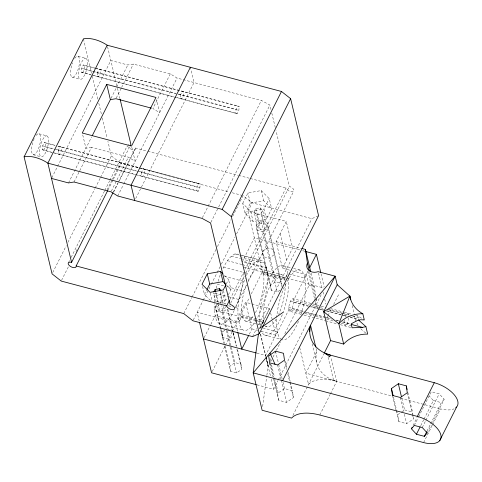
<?xml version="1.0" encoding="UTF-8"?>
<svg xmlns="http://www.w3.org/2000/svg" width="482" height="482" viewBox="0 0 482 482"><rect width="100%" height="100%" fill="white"/><g stroke="black" fill="none" stroke-linecap="round" stroke-linejoin="round"><path stroke-width="0.36" stroke-dasharray="2.41 1.81" d="M210.857 324.326L215.207 315.68L214.159 309.637L214.159 303.353M256.225 320.09A35.294 11.857 -75.1 0 1 238.97 321.988C235.951 307.221 239.795 291.851 245.314 278.126M51.616 152.354L42.32 149.733L42.639 145.841L44.338 142.473L55.141 145.341M43.693 150.251L45.386 146.877L45.712 142.991L44.338 142.473M91.321 75.035L81.301 72.222L81.621 68.336L83.32 64.968L94.84 68.022M82.675 72.74L84.374 69.372L84.693 65.486L83.32 64.968M198.18 191.252L196.807 190.733L197.126 186.847L198.825 183.479L200.199 183.997L199.873 187.884L198.18 191.252L136.213 174.803M237.162 113.746L235.788 113.228L236.108 109.342L237.807 105.974L239.18 106.492L238.855 110.378L237.162 113.746L176.641 97.683M214.165 301.961L215.219 293.219L227.462 296.466M262.63 406.555L266.757 376.062M266.859 375.321L268.07 366.398L266.106 356.957M344.763 320.042L344.317 322.175L345.226 325.989L347.48 323.416L348.823 317.023M345.359 317.204L345.66 315.782L347.914 313.204L348.372 315.114L344.034 313.963M216.31 288.284L217.249 284.055L224.449 285.971M301.081 314.27L289.501 311.197L288.591 307.383L290.333 301.099L292.99 298.629L320.452 305.919M289.501 311.197L292.158 308.727L293.906 302.443L292.99 298.629M255.412 312.673A27.233 9.146 -75.1 0 0 263.895 278.512L263.377 274.481L264.088 272.053L266.395 267.462L242.627 261.154M234.204 310.547A35.294 11.857 -75.1 0 1 215.207 315.68L238.97 321.988L242.139 314.939L241.603 310.751A26.926 9.044 -75.1 0 1 246.356 284.874M263.136 322.735L263.793 320.687L263.25 316.499A26.926 9.044 -75.1 0 1 270.595 284.687A26.926 9.044 -75.1 0 1 283.512 276.216L284.675 279.156L287.875 273.547A34.806 11.695 -75.1 0 0 269.179 278.825A34.806 11.695 -75.1 0 0 260.81 327.356L263.136 322.735L241.488 316.987L238.97 321.988M218.123 281.319L220.099 275.15M222.991 268.486C225.811 262.883 229.028 256.695 234.981 253.924L238.186 254.183L240.675 256.906L264.443 263.214L266.034 268.185L242.265 261.877L254.339 237.867L299.798 249.935M246.465 275.457C249.278 269.589 252.604 263.148 258.75 260.232L261.955 260.491L264.443 263.214M259.28 328.851L269.45 308.631M51.851 177.75L57.244 167.025M57.581 166.356L110.836 60.473L127.808 64.98L133.357 64.07L170.285 73.867L177.051 78.048L261.358 100.425L269.89 105.076L271.107 110.161M68.486 182.925L91.616 136.942M111.047 98.304L127.808 64.98M74.035 182.009L91.466 147.353L128.399 157.156L135.159 161.337L131.514 146.07M116.258 98.057L121.289 88.061M121.621 87.393L133.357 64.07M52.737 272.529L66.221 245.724M67.908 242.374L94.87 188.757M95.207 188.088L100.262 178.039M100.599 177.37L111.384 155.921L107.89 141.292M68.45 262.732L69.8 260.051M71.149 257.37L104.516 191.023M104.853 190.354L109.571 180.973M109.908 180.304L127.097 146.124M61.539 280.391L68.619 266.317M76.036 251.574L77.042 249.562M107.04 189.92L112.095 179.864M112.433 179.196L120.524 163.115L229.299 191.987M107.98 189.992L113.035 179.943M113.372 179.274L129.887 146.432M111.3 191.149L116.662 180.485M116.999 179.816L128.399 157.156M170.285 73.867L152.854 108.528L159.614 112.704L156.493 99.623M113.222 192.246L117.939 182.865M118.277 182.196L135.466 148.016L147.1 151.107M113.668 192.041L118.048 183.329M119.397 180.648L135.237 149.149M117.729 195.993L123.428 184.66M123.76 183.997L177.051 78.048M135.713 198.488L141.106 187.763M141.443 187.094L194.023 82.555L190.547 68.016M202.38 217.701L207.772 206.977M208.11 206.308L261.358 100.425M210.905 222.347L218.322 207.603M218.659 206.935L269.89 105.076M183.756 313.589L191.848 297.502M192.185 296.834L216.117 249.254M217.46 246.573L230.944 219.768M232.631 216.418L243.079 195.644L252.219 202.832L311.878 218.671L318.584 215.683M242.699 203.41L247.953 192.963L261.214 190.565L269.221 198.608L271.655 208.784L266.401 219.232L253.14 221.63L245.133 213.586L242.699 203.41L250.706 211.459L253.14 221.63M210.459 300.497L204.452 294.466L206.754 289.893M245.133 213.586L250.387 203.139L247.953 192.963M193.234 320.108L203.006 300.678M203.193 300.304L210.941 284.904M211.279 284.235L217.002 272.854M217.165 272.529L220.033 266.829M221.377 264.148L235.029 237.011M236.529 234.023L252.219 202.832M254.116 211.96L255.809 208.592L260.087 207.814L262.672 210.411L266.317 225.678L264.624 229.046L260.346 229.818L257.762 227.227L254.116 211.96L256.695 214.556L260.346 229.818M222.383 303.383L220.298 294.659L221.991 291.291L225.118 304.371M264.624 229.046L260.973 213.779L262.672 210.411M226.245 284.055L228.546 279.488L224.04 274.963M266.401 219.232L263.967 209.055L269.221 198.608M225.642 306.552L223.949 309.92L219.665 310.697L217.087 308.1L218.78 304.732M257.762 227.227L259.455 223.853L255.809 208.592M204.163 337.635L210.52 324.995M216.147 301.84L225.721 300.111L227.034 297.496M228.348 294.888L230.974 289.664L228.546 279.488M230.041 299.22L243.524 272.408M245.211 269.058L285.995 187.974A4.35 2.169 26.7 0 0 290.562 191.571A4.35 2.169 26.7 0 0 293.912 190.077A4.35 2.169 26.7 0 0 289.345 186.48L275.969 130.514M230.697 303.088L244.181 276.282M245.868 272.926L289.345 186.48M235.716 306.474L246.501 285.025M248.188 281.675L293.689 191.209M237.487 331.146L235.421 322.518L245.591 302.298L269.613 308.673L269.956 310.113M289.525 270.125L282.458 268.251L276.102 241.639L286.266 221.419L247.977 211.261L262.425 271.703L250.977 294.466M212.249 371.459L225.046 346.016M225.383 345.347L232.119 331.959M232.457 331.291L249.29 297.81M249.327 334.122L251.953 328.905L245.591 302.298M282.458 268.251L292.628 248.031L286.266 221.419M252.556 336.617L256.599 328.573M258.623 324.555L311.878 218.671M262.407 323.006L269.613 308.673M307.799 271.426L304.491 278A34.806 11.695 -75.1 0 1 301.003 314.499M261.136 331.345L275.975 335.285L289.043 309.293L304.244 313.324M292.351 270.872L306.48 274.626L293.448 300.539L309.348 304.757M266.347 359.198L268.07 366.398L270.342 362.446M270.679 361.777L271.691 359.771M273.035 357.09L276.065 351.065M276.403 350.396L280.446 342.359M284.826 333.658L309.07 285.452L306.48 274.626M257.039 384.865L273.631 389.269L278.012 380.563M278.349 379.894L321.452 294.201M326.694 318.259L327.688 316.288M328.019 315.632L331.658 308.396M333.64 304.455L339.262 293.273M316.102 348.54L316.794 351.456L305.859 373.201L336.755 381.401L331.007 357.355M292.917 415.448L323.892 353.86M319.783 415.014L330.086 394.535M330.417 393.872L336.731 381.316L391.908 395.963M413.086 425.473L417.075 417.545M414.333 425.425L418.322 417.496M418.653 416.834L431.282 391.727L439.204 393.83L444.217 399.283L432.589 422.413M420.762 425.648L423.75 419.702M424.082 419.039L433.39 400.536L428.878 395.626M422.256 427.528L425.582 420.919M425.913 420.256L439.204 393.83M427.022 431.053L430.342 424.443M430.679 423.786L441.313 402.639L444.217 399.283M427.269 432.987L431.257 425.058M423.594 442.572L432.24 425.389M432.571 424.732L440.542 408.875A22.371 11.152 26.7 0 0 454.032 408.863M284.675 279.156L263.027 273.415L264.088 272.053L285.736 277.801M241.488 316.987L242.283 316.421L255.032 319.807M280.126 290.068L277.252 292.062L271.312 290.483L256.87 230.041L256.099 224.871L261.268 221.286L267.215 222.859L281.988 285.519M256.87 230.041L262.81 231.619L267.98 228.028L267.215 222.859M220.485 328.893L216.189 310.914L215.424 305.751L218.87 303.359M219.443 302.955L220.593 302.16L226.534 303.738M216.189 310.914L222.13 312.493L227.305 308.902L232.806 331.917M271.312 290.483L270.541 285.314L275.716 281.729L281.657 283.302M259.678 328.573L261.527 327.296M230.637 371.357L229.866 366.193L235.035 362.603L240.982 364.181L241.747 369.345L236.578 372.935L230.637 371.357L224.443 345.443M278.62 400.259L277.59 393.372L284.488 388.582L292.411 390.685L293.436 397.578L286.543 402.362L278.62 400.259L273.288 377.96M407.826 392.39L412.514 412.002L413.538 418.894L406.645 423.678L398.722 421.575L397.692 414.689L400.566 412.694M401.144 412.297L404.591 409.899L412.514 412.002M250.387 203.139L263.648 200.741L271.655 208.784M250.706 211.459L263.967 209.055M256.695 214.556L260.973 213.779M259.455 223.853L263.732 223.082L266.317 225.678M215.52 301.557L213.436 292.839L216.02 295.43L220.298 294.659M91.466 147.353L85.916 148.263L82.271 133.002M299.762 347.685L308.534 384.395A39.5 19.69 26.7 0 1 333.658 380.581L336.731 381.316M77.982 56.274L85.904 58.376A10.875 3.657 -75.1 0 1 84.519 75.216A10.875 3.657 -75.1 0 1 78.566 72.969A10.875 3.657 -75.1 0 1 85.904 58.376M95.563 68.215L237.807 105.974M84.693 65.486L94.773 68.161M95.496 68.354L239.18 106.492M81.621 68.336L92.43 71.203M93.147 71.396L175.593 93.279M178.485 94.044L236.108 109.342M84.374 69.372L238.855 110.378M81.301 72.222L90.664 74.71M93.544 75.475L175.99 97.358M176.713 97.551L235.788 113.228M92.038 75.228L175.918 97.491M72.167 77.228L80.09 79.331M147.829 151.3L238 175.231M238.723 175.43L249.634 178.322M250.363 178.515L285.995 187.974M39 133.779L46.923 135.882A10.875 3.657 -75.1 0 1 45.537 152.722A10.875 3.657 -75.1 0 1 39.584 150.474A10.875 3.657 -75.1 0 1 46.923 135.882M58.021 146.106L138.304 167.417M141.196 168.182L198.825 183.479M45.712 142.991L55.075 145.474M57.954 146.239L138.232 167.549M138.955 167.742L200.199 183.997M232.203 192.758L242.356 195.451M42.639 145.841L53.442 148.709M56.328 149.474L136.611 170.785M139.503 171.55L197.126 186.847M45.386 146.877L53.309 148.98M54.032 149.173L136.46 171.05M137.183 171.243L199.873 187.884M42.32 149.733L52.405 152.408M53.122 152.595L196.807 190.733M54.496 153.119L135.49 174.617M33.186 154.734L41.109 156.837M276.102 241.639L301.105 248.278M302.684 250.7L304.847 251.273M283.802 265.859L290.839 267.727M293.652 268.474L300.69 270.342M241.789 255.141L261.955 260.491M234.981 253.924L239.301 255.068M240.024 255.261L258.75 260.232M231.294 256.135L240.657 258.617M241.374 258.81L255.056 262.443M288.881 273.854L304.769 278.03A34.806 11.695 -75.1 0 0 290.056 276.584A34.806 11.695 -75.1 0 0 276.71 317.427M259.906 268.757L281.554 274.499M227.39 260.654L241.795 264.479M242.512 264.666L251.158 266.962M262.425 271.703L323.759 287.983M243.675 267.197L267.498 273.565A35.294 11.857 -75.1 0 1 256.587 319.47M309.07 285.452L314.342 286.85L315.945 297.653M263.377 274.481L284.627 280.12L287.459 273.481A34.806 11.695 -75.1 0 1 287.778 274.65M223.564 267.155L243.729 272.505M244.452 272.698L247.332 273.463M224.419 276.294L243.868 281.458M321.175 306.106L326.236 307.45M330.568 308.601L343.576 312.053M344.299 312.246L352.125 314.324M355.632 315.252L357.74 315.812L363.705 319.59M327.802 309.293L341.991 313.059M342.702 313.252L349.799 315.132M353.348 316.072L354.764 316.451A34.812 27.817 -13.4 0 0 356.09 321.373M312.24 305.522L323.802 308.594M328.857 309.938L343.311 313.77M352.583 316.234L358.192 317.722M290.333 301.099L308.299 305.865M311.173 306.63L323.386 309.872M326.977 310.824L342.786 315.017M343.503 315.21L349.221 316.728M349.932 316.915L357.771 319M293.906 302.443L308.36 306.281M309.083 306.474L317.752 308.775M318.475 308.968L323.53 310.306M326.422 311.077L341.599 315.101M342.322 315.294L346.66 316.445M350.227 317.397L357.246 319.259M227.329 286.736L241.012 290.363M288.591 307.383L303.787 311.42M306.685 312.185L325.501 317.18M326.224 317.373L330.562 318.524M336.352 320.06L338.527 320.638M342.865 321.789L351.101 323.976M292.158 308.727L303.654 311.782M304.371 311.974L314.433 314.644M315.15 314.83L331.676 319.217M335.984 320.361L338.858 321.126M342.455 322.078L350.33 324.169M304.967 313.517L315.101 316.204M315.824 316.397L323.784 318.512M326.676 319.283L334.641 321.392M341.154 323.121L351.553 325.886M303.973 315.041L324.964 320.614M325.687 320.807L336.544 323.687M340.159 324.645L352.011 327.79M228.179 296.659L238.988 299.527M228.564 305.781L232.89 306.926M235.77 307.691L237.927 308.269M242.139 314.939L263.793 320.687M255.743 319.994L263.534 322.06L262.738 322.633L260.394 327.29L277.704 331.839A34.806 11.695 -75.1 0 1 276.662 318.12M214.159 309.637L237.927 315.945M245.38 320.988L257.424 324.187M258.135 324.374L262.383 325.501M265.214 326.254L266.636 326.633M235.421 322.518L197.132 312.354L199.199 320.982M251.953 328.905L257.605 330.405M264.473 334.978L280.084 339.123M219.304 323.657L243.073 329.971M222.551 337.527L221.78 332.357L224.654 330.363L221.78 332.357L222.551 337.527L228.492 339.099L233.662 335.514L233.222 332.562M256.888 353.137L265.546 355.433L277.427 331.809A34.806 11.695 -75.1 0 0 280.946 339.147M433.39 400.536L441.313 402.639M400.62 398.277L440.542 408.875M111.384 155.921L120.524 163.115M226.474 285.139L230.974 289.664M263.027 273.415L261.859 270.468A26.926 9.044 -75.1 0 0 247.754 281.47M242.283 316.421L243.404 319.259A27.233 9.146 -75.1 0 0 253.592 315.602M407.29 392.746L412.327 413.809M412.496 414.532L413.538 418.894M401.813 398.277L404.591 409.899M400.391 397.529L403.693 411.327M404.386 414.237L406.645 423.678M393.529 397.252L396.481 409.604M396.656 410.327L397.692 414.689M392.469 395.427L395.945 409.953M396.114 410.682L398.722 421.575M357.74 315.812L358.5 318.994M352.161 305.546L354.421 314.999M321.042 273.776L324.133 286.736M318.494 273.107L322.277 288.947M322.964 291.827L323.994 296.147M324.687 299.027L325.886 304.064M311.071 273.173L314.342 286.85M271.8 113.071L275.276 127.603M309.661 272.457L315.686 297.653M315.855 298.37L316.373 300.533A8.748 6.989 -13.4 0 0 317.969 307.962M307.98 271.264L314.517 298.617M314.686 299.34L316.234 305.817M328.085 357.252L333.658 380.581M312.143 343.762L317.023 364.175M280.199 233.493L286.555 260.099M261.214 190.565L263.648 200.741M267.98 228.028L282.253 287.748M260.087 207.814L263.732 223.082M261.268 221.286L275.716 281.729M262.81 231.619L277.252 292.062M256.099 224.871L270.541 285.314M285.362 361.199L287.254 369.11M287.941 371.99L290.176 381.334M290.351 382.057L292.411 390.685M284.494 360.15L286.73 369.507M287.76 373.827L289.652 381.744M289.827 382.461L293.436 397.578M270.643 312.987L275.975 335.285M275.541 351.149L278.469 363.386M278.638 364.109L282.253 379.226M282.94 382.106L284.488 388.582M277.602 364.958L281.042 379.346M281.211 380.063L286.543 402.362M269.974 358.379L270.836 361.976M271.523 364.856L274.445 377.093M274.62 377.81L278.228 392.926M270.541 363.862L273.637 376.816M274.324 379.696L277.59 393.372M269.679 362.856L273.119 377.243M260.581 334.068L265.913 356.385M266.088 357.102L268.323 366.465M265.895 356.873L270.535 376.309M271.227 379.189L273.631 389.269M260.328 334.002L265.66 356.319M223.467 290.658L225.721 300.111M227.908 309.492L232.896 330.345L226.95 328.766L221.455 305.757M233.409 332.508L236.68 346.184M237.542 349.781L240.982 364.181M232.975 332.634L236.246 346.311M236.933 349.191L241.747 369.345M220.105 291.598L223.058 303.955M223.076 306.287L223.949 309.92M220.593 302.16L221.28 305.04M227.468 330.929L235.035 362.603M222.13 312.493L226.257 329.754M226.426 330.471L230.209 346.299M230.384 347.022L236.578 372.935M215.828 292.375L218.262 302.551M216.02 295.43L217.756 302.702M217.93 303.425L219.665 310.697M216.219 304.467L217.087 308.1M215.424 305.751L220.919 328.76M221.093 329.483L224.359 343.154M225.046 346.034L229.866 366.193M220.66 329.616L224.269 344.72M210.206 293.062L211.941 300.328M202.542 286.471L204.452 294.466M107.534 46.664L117.301 87.519M117.475 88.248L119.916 98.467M83.422 38.897L91.634 73.276M92.333 76.198L98.099 100.334M98.804 103.262L101.6 114.963M102.298 117.891L107.191 138.37M266.395 267.462L267.444 273.505M316.053 298.37L316.373 300.533M135.466 148.016A4.35 2.169 26.7 0 1 132.11 149.51A4.35 2.169 26.7 0 1 127.543 145.913M128.272 144.425A4.35 2.169 26.7 0 1 128.995 144.239M74.704 58.424A10.875 3.657 -75.1 0 1 79.416 63.497A10.875 3.657 -75.1 0 1 72.475 77.301A10.875 3.657 -75.1 0 1 72.511 62.787M36.114 135.4A10.875 3.657 -75.1 0 1 40.217 142.491A10.875 3.657 -75.1 0 1 32.806 154.511A10.875 3.657 -75.1 0 1 34.571 137.9M365.82 332.984A34.812 27.817 -13.4 0 1 360.361 328.29M358.096 325.284A34.812 27.817 -13.4 0 1 356.367 322.048M336.755 381.401A34.547 27.613 -13.4 0 1 316.794 351.456M323.826 309.733A8.748 6.989 -13.4 0 1 320.626 309.33M243.856 272.794A35.294 11.857 -75.1 0 1 235.439 307.98M298.503 321.319A34.806 11.695 -75.1 0 1 281.506 339.497M288.363 278.03A34.806 11.695 -75.1 0 1 283.512 311.348M282.295 314.716A34.806 11.695 -75.1 0 1 261.431 331.062M285.151 284.157A27.233 9.146 -75.1 0 1 278.632 314.433M276.307 318.945A27.233 9.146 -75.1 0 1 265.576 325.983M58.485 150.047L58.165 153.939L59.539 154.457L61.232 151.083L61.557 147.197L60.184 146.679L58.485 150.047M97.466 72.541L97.147 76.427L98.521 76.945L100.214 73.577L100.539 69.691L99.165 69.173L97.466 72.541M141.672 172.128L141.353 176.014L142.726 176.532L144.419 173.165L144.739 169.278L143.365 168.76L141.672 172.128M180.654 94.623L180.334 98.509L181.708 99.027L183.401 95.659L183.72 91.767L182.347 91.249L180.654 94.623M267.63 247.893L262.455 251.483L263.226 256.647L269.167 258.225L274.342 254.635L273.571 249.471L267.63 247.893"/><path stroke-width="0.72" d="M325.844 353.523L329.628 356.861L330.483 355.156L323.657 352.547A34.547 27.613 -13.4 0 1 309.733 331.658L310.522 325.217L315.752 347.088M258.424 334.122L253.189 372.875L262.124 410.272L291.586 418.093A39.5 19.69 26.7 0 1 319.783 415.014L423.594 442.572A22.371 11.152 26.7 0 0 440.837 434.897A22.371 11.152 26.7 0 0 417.346 416.412L253.189 372.875L335.183 276.192L318.144 271.667A8.748 6.989 -13.4 0 1 309.022 270.529A8.748 6.989 -13.4 0 1 307.426 263.094L305.395 249.417L301.822 248.471M282.639 380.659L335.183 276.192L337.219 284.735L349.902 296.099L338.822 323.717L343.684 344.07A26.167 20.913 -13.4 0 1 367.688 334.116L365.904 326.633L359.331 320.741L358.65 319.632M24.1 156.843L83.422 38.897A21.756 10.845 26.7 0 1 107.185 45.206L281.482 91.472L290.616 98.659L318.584 215.683L259.262 333.628L252.556 336.617L192.896 320.777L183.756 313.589L61.202 281.06L52.068 273.866L24.1 156.843A21.756 10.845 26.7 0 1 47.869 163.151L222.16 209.417L231.3 216.605L259.262 333.628M107.185 45.206L47.869 163.151L71.577 262.371A4.35 2.169 26.7 0 0 68.221 263.859A4.35 2.169 26.7 0 0 72.794 267.456A4.35 2.169 26.7 0 0 76.144 265.962L226.673 305.919A4.35 2.169 26.7 0 0 231.24 309.516A4.35 2.169 26.7 0 0 234.595 308.022A4.35 2.169 26.7 0 0 230.022 304.425L210.574 223.015L202.042 218.37L117.729 195.993L110.962 191.812L74.035 182.009L68.486 182.925L51.514 178.418M106.727 84.374L82.271 133.002L131.514 146.07L155.969 97.442L106.727 84.374L110.378 99.635L92.285 135.605M71.577 262.371L107.643 190.661M130.224 145.763L130.899 144.425L120.09 99.196M76.144 265.962L112.884 192.921M190.372 67.287L131.05 185.233L134.701 200.5M222.16 209.417L281.482 91.472M231.3 216.605L290.616 98.659M223.039 273.957L220.539 271.438L207.278 273.842L202.024 284.29L210.032 292.333L223.293 289.935L225.919 284.711M207.079 289.242L209.706 284.019L207.278 273.842M214.002 291.712L215.135 289.465L219.412 288.694L220.961 290.248M226.673 305.919L229.366 300.557M248.67 335.43L241.783 349.125L237.831 332.586M309.781 267.486L316.397 254.339L305.57 251.465M337.219 284.735L323.663 311.691L330.568 340.587L324.223 353.198M417.346 416.412L434.294 382.714A22.371 11.152 26.7 0 1 454.146 394.668A22.371 11.152 26.7 0 1 455.731 407.85M411.423 428.781L414.333 425.425L422.256 427.528L427.269 432.987L424.365 436.337L416.442 434.234L411.423 428.781L412.092 427.456M416.442 434.234L420.093 426.968M424.365 436.337L426.691 431.715M439.668 440.711L456.617 407.013M262.142 326.868L283.633 311.956M406.266 385.853L407.29 392.746L400.391 397.529L392.469 395.427L391.444 388.534L398.343 383.744L406.266 385.853L407.133 389.486M362.826 313.77A34.812 27.817 -13.4 0 1 349.902 296.099L323.663 311.691L338.822 323.717A26.167 20.913 -13.4 0 1 362.826 313.77L364.302 319.946L360.62 319.753L357.53 320.422L351.318 323.771L352.011 327.79L362.44 327.386L365.904 326.633M209.706 284.019L222.967 281.615L225.474 284.133M110.378 99.635L115.921 98.726L151.408 108.143M275.029 364.253L269.679 362.856L268.649 355.945L275.541 351.149L283.476 353.288L284.494 360.15L277.602 364.958L275.029 364.253L269.98 353.053M351.047 324.362L362.44 327.386M330.568 340.587L343.684 344.07M324.958 353.692L434.294 382.714M203.494 338.96L256.165 352.945M256.316 384.672L211.58 372.797L199.542 322.422M398.343 383.744L401.464 396.825M391.444 388.534L393.179 395.8M349.902 296.099L350.769 299.732M316.397 254.339L320.693 272.336M305.395 249.417L310.727 271.734M307.426 263.094L309.317 271.017M220.539 271.438L222.967 281.615M219.412 288.694L219.931 290.875M215.135 289.465L215.653 291.646M309.558 327.133L309.733 331.658"/></g></svg>
